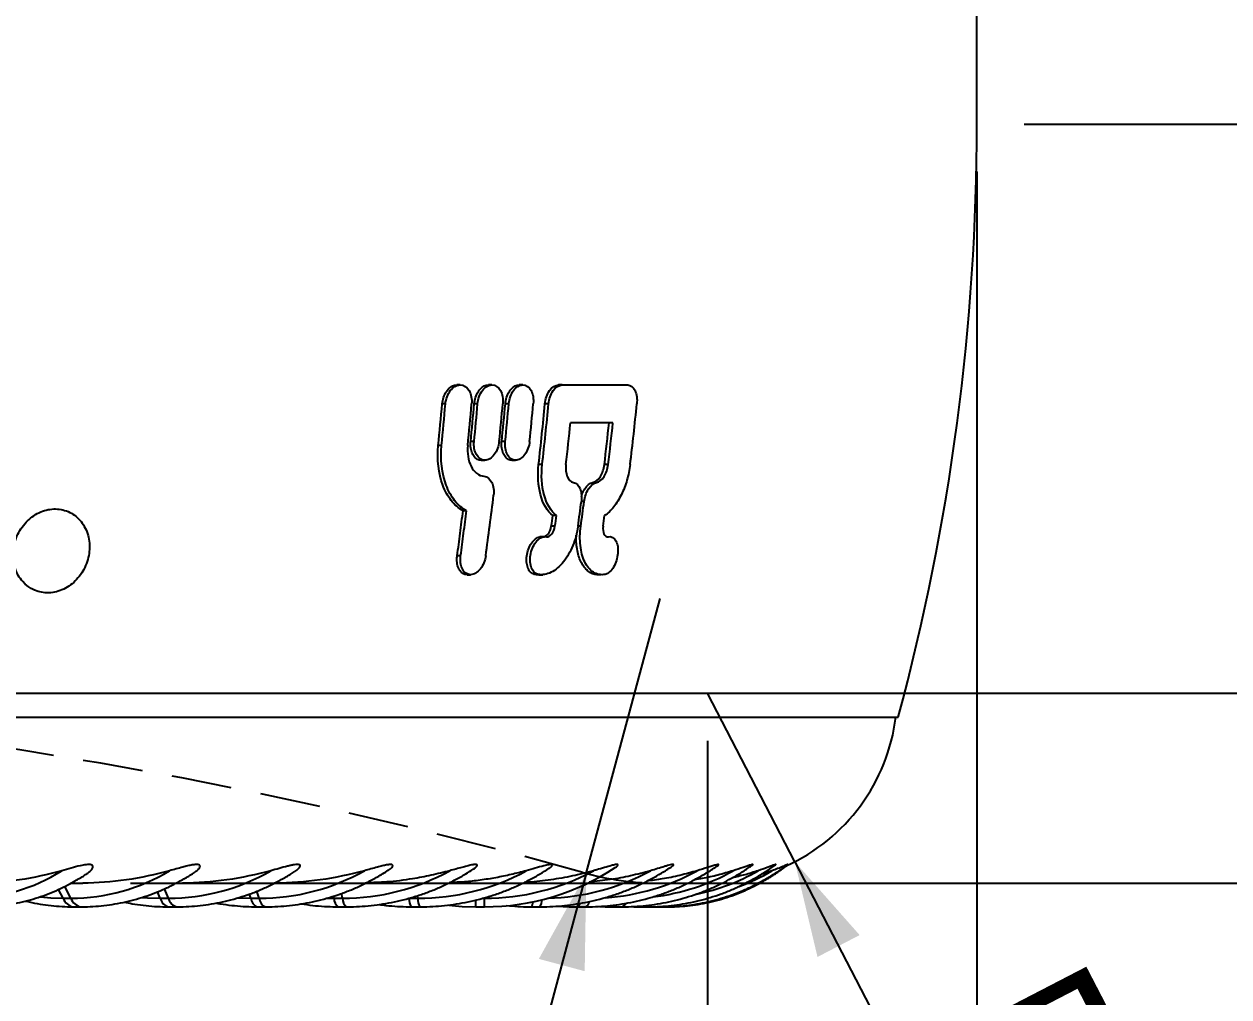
# Model space of a CAD drawing. Header units: millimetres. Extents: x 10 to 412, y 8 to 584.
# Drawn here: x 343.28 to 368.66, y 322.41 to 342.91 of the extents above; entities that cross this region are included whole.
import ezdxf

# ---------------------------------------------------------------- set-up
doc = ezdxf.new("R2010")
doc.units = ezdxf.units.MM
doc.linetypes.add('HIDDEN', pattern=[1.905, 1.27, -0.635])
for name, color, linetype in [('DETAIL', 3, 'Continuous'), ('DIMENSIONS', 2, 'Continuous'), ('HIDDEN', 3, 'HIDDEN')]:
    doc.layers.add(name, color=color, linetype=linetype)
doc.layers.add('OUTLINE', color=7, linetype='Continuous', lineweight=25)
doc.styles.add('SLDTEXTSTYLE0', font='TXT', dxfattribs={"width": 0.75})
doc.dimstyles.new('SLDDIMSTYLE0', dxfattribs={"dimtxt": 3.5, "dimasz": 2, "dimexe": 0, "dimexo": 0.0625, "dimgap": 0.875, "dimtad": 1, "dimrnd": 1e-09, "dimzin": 12, "dimdsep": 46, "dimtxsty": 'SLDTEXTSTYLE0', "dimsah": 1, "dimcen": 0.09, "dimadec": 0, "dimazin": 3, "dimtfac": 1, "dimtmove": 0, "dimatfit": 0, "dimfxl": 0, "dimfrac": 2, "dimtolj": 1, "dimtzin": 12, "dimarcsym": 0})
doc.dimstyles.new('SLDDIMSTYLE10', dxfattribs={"dimtxt": 3.5, "dimasz": 2, "dimexe": 0, "dimexo": 0.0625, "dimgap": 0.875, "dimtad": 1, "dimrnd": 1e-09, "dimzin": 12, "dimdsep": 46, "dimtxsty": 'SLDTEXTSTYLE0', "dimsah": 1, "dimcen": 0.09, "dimadec": 0, "dimazin": 3, "dimtol": 1, "dimtp": 1.4, "dimtm": 1.4, "dimtfac": 1, "dimtofl": 0, "dimtmove": 0, "dimatfit": 3, "dimfxl": 0, "dimfrac": 2, "dimtolj": 1, "dimarcsym": 0})
doc.dimstyles.new('SLDDIMSTYLE2', dxfattribs={"dimtxt": 3.5, "dimasz": 2, "dimexe": 0, "dimexo": 0.0625, "dimgap": 0.875, "dimtad": 1, "dimrnd": 1e-09, "dimzin": 12, "dimdsep": 46, "dimtxsty": 'SLDTEXTSTYLE0', "dimsah": 1, "dimcen": 0, "dimadec": 0, "dimazin": 3, "dimtfac": 1, "dimtofl": 0, "dimtmove": 0, "dimatfit": 3, "dimfxl": 0, "dimfrac": 2, "dimtolj": 1, "dimtzin": 12, "dimarcsym": 0})
doc.dimstyles.new('SLDDIMSTYLE5', dxfattribs={"dimtxt": 3.5, "dimasz": 0.333333, "dimexe": 0, "dimexo": 0.0625, "dimgap": 0.875, "dimtad": 0, "dimtih": 1, "dimtoh": 1, "dimdec": 0, "dimrnd": 1e-09, "dimdsep": 46, "dimtxsty": 'SLDTEXTSTYLE0', "dimblk1": 'ORIGIN', "dimblk2": 'ORIGIN', "dimsah": 1, "dimcen": 0.09, "dimadec": 0, "dimazin": 2, "dimtfac": 1, "dimtdec": 0, "dimtofl": 0, "dimtmove": 0, "dimatfit": 3, "dimldrblk": 'ORIGIN', "dimfxl": 0, "dimfrac": 2, "dimtolj": 1, "dimtzin": 12, "dimarcsym": 0})
doc.dimstyles.new('SLDDIMSTYLE6', dxfattribs={"dimtxt": 3.5, "dimasz": 2, "dimexe": 0, "dimexo": 0.0625, "dimgap": 0.875, "dimtad": 0, "dimtih": 1, "dimtoh": 1, "dimrnd": 1e-09, "dimzin": 12, "dimdsep": 46, "dimtxsty": 'SLDTEXTSTYLE0', "dimsah": 1, "dimcen": 0.09, "dimadec": 0, "dimazin": 3, "dimtfac": 1, "dimtofl": 0, "dimtmove": 0, "dimatfit": 3, "dimfxl": 0, "dimfrac": 2, "dimtolj": 1, "dimtzin": 12, "dimarcsym": 0})
doc.dimstyles.new('SLDDIMSTYLE7', dxfattribs={"dimtxt": 3.5, "dimasz": 2, "dimexe": 0, "dimexo": 0.0625, "dimgap": 0.875, "dimtad": 1, "dimdec": 4, "dimzin": 12, "dimdsep": 46, "dimtxsty": 'SLDTEXTSTYLE0', "dimsah": 1, "dimcen": 0.09, "dimazin": 3, "dimtfac": 1, "dimtofl": 0, "dimtmove": 0, "dimatfit": 3, "dimfxl": 0, "dimfrac": 2, "dimtolj": 1, "dimtzin": 12, "dimarcsym": 0})
doc.dimstyles.new('SLDDIMSTYLE8', dxfattribs={"dimtxt": 3.5, "dimasz": 2, "dimexe": 0, "dimexo": 0.0625, "dimgap": 0.875, "dimtad": 1, "dimrnd": 1e-09, "dimzin": 12, "dimdsep": 46, "dimtxsty": 'SLDTEXTSTYLE0', "dimsah": 1, "dimcen": 0.09, "dimadec": 0, "dimazin": 3, "dimtfac": 1, "dimtofl": 0, "dimtmove": 0, "dimatfit": 3, "dimfxl": 0, "dimfrac": 2, "dimtolj": 1, "dimtzin": 12, "dimarcsym": 0})
doc.dimstyles.new('SLDDIMSTYLE9', dxfattribs={"dimtxt": 3.5, "dimasz": 2, "dimexe": 0, "dimexo": 0.0625, "dimgap": 0.875, "dimtad": 1, "dimrnd": 1e-09, "dimzin": 12, "dimdsep": 46, "dimtxsty": 'SLDTEXTSTYLE0', "dimsah": 1, "dimcen": 0, "dimadec": 0, "dimazin": 3, "dimtfac": 1, "dimtofl": 0, "dimtmove": 0, "dimatfit": 3, "dimfxl": 0, "dimfrac": 2, "dimtolj": 1, "dimtzin": 12, "dimarcsym": 0})

# ---------------------------------------------------------------- blocks, each defined once
blk = doc.blocks.new('_D')
at = {"layer": 'DIMENSIONS'}
for p, q in [((377.386, 328.805), (377.386, 332.805)), ((328.7, 328.805), (379.386, 328.805)), ((377.386, 324.805), (377.386, 328.805)), ((357.675, 324.805), (379.386, 324.805)), ((377.386, 324.805), (377.386, 304.777))]:
    blk.add_line(p, q, dxfattribs=at)
for points in [[(377.386, 328.805), (377.886, 330.805), (376.886, 330.805)], [(377.386, 324.805), (376.886, 322.805), (377.886, 322.805)]]:
    blk.add_solid(points, dxfattribs=at)
at = {"layer": 'DIMENSIONS', "char_height": 3.5, "attachment_point": 1, "rotation": 90, "style": 'SLDTEXTSTYLE0'}
for s, insert in [('Push', (372.874, 310.262)), ('4', (372.874, 306.364))]:
    blk.add_mtext(s, dxfattribs=dict(at, insert=insert))
blk = doc.blocks.new('_D_2')
at = {"layer": 'DIMENSIONS'}
for q in [(356.675, 330.805), (351.497, 311.479)]:
    blk.add_line((355.122, 325.01), q, dxfattribs=at)
blk.add_solid([(355.122, 325.01), (354.122, 323.207), (355.088, 322.948)], dxfattribs=at)
at = {"layer": 'DIMENSIONS', "char_height": 3.5, "attachment_point": 1, "rotation": 75, "style": 'SLDTEXTSTYLE0'}
for s, insert in [('6', (348.323, 316.906)), ('R', (347.59, 314.169))]:
    blk.add_mtext(s, dxfattribs=dict(at, insert=insert))
blk = doc.blocks.new('_Origin')
at = {"color": 0, "linetype": 'ByBlock', "lineweight": -2}
blk.add_line((0, 0), (-1, 0), dxfattribs=at)
blk.add_circle((0, 0), 0.5, dxfattribs=at)
blk = doc.blocks.new('_D_5')
at = {"layer": 'DIMENSIONS'}
blk.add_line((345.517, 324.805), (386.345, 324.805), dxfattribs=at)
blk.add_blockref('_Origin', (385.345, 324.805), dxfattribs=at)
at = {"layer": 'DIMENSIONS', "insert": (386.345, 326.539), "char_height": 3.5, "attachment_point": 1, "style": 'SLDTEXTSTYLE0'}
blk.add_mtext('0', dxfattribs=at)
blk = doc.blocks.new('_D_6')
at = {"layer": 'DIMENSIONS'}
for p, q in [((364.35, 340.805), (386.345, 340.805)), ((385.345, 324.805), (385.345, 340.805))]:
    blk.add_line(p, q, dxfattribs=at)
blk.add_solid([(385.345, 340.805), (384.845, 338.805), (385.845, 338.805)], dxfattribs=at)
at = {"layer": 'DIMENSIONS', "insert": (386.345, 342.539), "char_height": 3.5, "attachment_point": 1, "style": 'SLDTEXTSTYLE0'}
blk.add_mtext('16', dxfattribs=at)
blk = doc.blocks.new('_D_7')
at = {"layer": 'DIMENSIONS'}
for p, q in [((376.345, 346.305), (364.35, 346.305)), ((381.345, 346.417), (376.345, 346.305)), ((381.345, 346.417), (386.345, 346.417)), ((385.345, 340.805), (385.345, 346.417))]:
    blk.add_line(p, q, dxfattribs=at)
blk.add_solid([(385.345, 346.417), (384.845, 344.417), (385.845, 344.417)], dxfattribs=at)
at = {"layer": 'DIMENSIONS', "insert": (386.345, 348.151), "char_height": 3.5, "attachment_point": 1, "style": 'SLDTEXTSTYLE0'}
blk.add_mtext('21,5', dxfattribs=at)
blk = doc.blocks.new('_D_8')
at = {"layer": 'DIMENSIONS'}
for p, q in [((381.345, 352.029), (376.345, 348.127)), ((381.345, 352.029), (386.345, 352.029)), ((385.345, 346.417), (385.345, 352.029)), ((376.345, 348.127), (363.95, 348.127))]:
    blk.add_line(p, q, dxfattribs=at)
blk.add_solid([(385.345, 352.029), (384.845, 350.029), (385.845, 350.029)], dxfattribs=at)
at = {"layer": 'DIMENSIONS', "insert": (386.345, 353.762), "char_height": 3.5, "attachment_point": 1, "style": 'SLDTEXTSTYLE0'}
blk.add_mtext('23,32', dxfattribs=at)
blk = doc.blocks.new('_D_9')
at = {"layer": 'DIMENSIONS'}
for p, q in [((363.95, 453.705), (386.345, 453.705)), ((385.345, 352.029), (385.345, 453.705))]:
    blk.add_line(p, q, dxfattribs=at)
blk.add_solid([(385.345, 453.705), (384.845, 451.705), (385.845, 451.705)], dxfattribs=at)
at = {"layer": 'DIMENSIONS', "insert": (386.345, 455.439), "char_height": 3.5, "attachment_point": 1, "style": 'SLDTEXTSTYLE0'}
blk.add_mtext('128,9', dxfattribs=at)
blk = doc.blocks.new('_D_10')
at = {"layer": 'DIMENSIONS'}
for p, q in [((381.345, 459.617), (376.345, 456.205)), ((381.345, 459.617), (386.345, 459.617)), ((385.345, 453.705), (385.345, 459.617)), ((376.345, 456.205), (364.35, 456.205))]:
    blk.add_line(p, q, dxfattribs=at)
blk.add_solid([(385.345, 459.617), (384.845, 457.617), (385.845, 457.617)], dxfattribs=at)
at = {"layer": 'DIMENSIONS', "insert": (386.345, 461.351), "char_height": 3.5, "attachment_point": 1, "style": 'SLDTEXTSTYLE0'}
blk.add_mtext('131,4', dxfattribs=at)
blk = doc.blocks.new('_D_11')
at = {"layer": 'DIMENSIONS'}
for p, q in [((381.345, 464.929), (376.345, 461.105)), ((381.345, 464.929), (386.345, 464.929)), ((385.345, 459.617), (385.345, 464.929)), ((376.345, 461.105), (364.35, 461.105))]:
    blk.add_line(p, q, dxfattribs=at)
blk.add_solid([(385.345, 464.929), (384.845, 462.929), (385.845, 462.929)], dxfattribs=at)
at = {"layer": 'DIMENSIONS', "insert": (386.345, 466.662), "char_height": 3.5, "attachment_point": 1, "style": 'SLDTEXTSTYLE0'}
blk.add_mtext('136,3', dxfattribs=at)
blk = doc.blocks.new('_D_12')
at = {"layer": 'DIMENSIONS'}
for p, q in [((381.345, 470.541), (376.345, 465.805)), ((381.345, 470.541), (386.345, 470.541)), ((385.345, 464.929), (385.345, 470.541)), ((376.345, 465.805), (328.7, 465.805))]:
    blk.add_line(p, q, dxfattribs=at)
blk.add_solid([(385.345, 470.541), (384.845, 468.541), (385.845, 468.541)], dxfattribs=at)
at = {"layer": 'DIMENSIONS', "insert": (386.345, 472.274), "char_height": 3.5, "attachment_point": 1, "style": 'SLDTEXTSTYLE0'}
blk.add_mtext('141', dxfattribs=at)
blk = doc.blocks.new('_D_18')
at = {"layer": 'DIMENSIONS'}
for start, end in [(303.3621, 321.6576), (270, 303.3621)]:
    blk.add_arc((327.7, 518.246), 50.949, start, end, dxfattribs=at)
for points in [[(355.718, 475.693), (353.76, 475.049), (354.293, 474.203)], [(327.7, 467.297), (329.71, 466.836), (329.69, 467.836)]]:
    blk.add_solid(points, dxfattribs=at)
at = {"layer": 'DIMENSIONS', "insert": (355.173, 480.203), "char_height": 3.5, "attachment_point": 1, "rotation": 44.1083, "style": 'SLDTEXTSTYLE0'}
blk.add_mtext('33,36°', dxfattribs=at)
blk = doc.blocks.new('_D_33')
at = {"layer": 'DIMENSIONS'}
for q in [(357.675, 328.805), (364.082, 316.446)]:
    blk.add_line((359.516, 325.254), q, dxfattribs=at)
blk.add_solid([(359.516, 325.254), (359.993, 323.248), (360.881, 323.709)], dxfattribs=at)
at = {"layer": 'DIMENSIONS', "insert": (365.525, 323.299), "char_height": 3.5, "attachment_point": 1, "rotation": 297.4026, "style": 'SLDTEXTSTYLE0'}
blk.add_mtext('R4', dxfattribs=at)
blk = doc.blocks.new('_D_34')
at = {"layer": 'DIMENSIONS'}
for p, q in [((297.725, 327.805), (297.725, 305.606)), ((357.675, 327.805), (357.675, 305.606)), ((357.675, 307.606), (297.725, 307.606))]:
    blk.add_line(p, q, dxfattribs=at)
for points in [[(297.725, 307.606), (299.725, 307.106), (299.725, 308.106)], [(357.675, 307.606), (355.675, 308.106), (355.675, 307.106)]]:
    blk.add_solid(points, dxfattribs=at)
at = {"layer": 'DIMENSIONS', "char_height": 3.5, "attachment_point": 1, "style": 'SLDTEXTSTYLE0'}
for s, insert in [('%%c', (319.242, 312.118)), ('59,95', (324.521, 312.171))]:
    blk.add_mtext(s, dxfattribs=dict(at, insert=insert))
blk = doc.blocks.new('_D_40')
at = {"layer": 'DIMENSIONS'}
for p, q in [((292.05, 339.805), (292.05, 299.372)), ((363.35, 339.805), (363.35, 299.372)), ((363.35, 301.372), (292.05, 301.372))]:
    blk.add_line(p, q, dxfattribs=at)
for points in [[(292.05, 301.372), (294.05, 300.872), (294.05, 301.872)], [(363.35, 301.372), (361.35, 301.872), (361.35, 300.872)]]:
    blk.add_solid(points, dxfattribs=at)
at = {"layer": 'DIMENSIONS', "attachment_point": 1, "style": 'SLDTEXTSTYLE0'}
for s, insert, char_height in [('%%c', (315.741, 305.884), 3.5), ('71,3', (321.02, 305.937), 3.5), ('±1,40', (331.364, 304.926), 2.5)]:
    blk.add_mtext(s, dxfattribs=dict(at, insert=insert, char_height=char_height))

msp = doc.modelspace()

# ---------------------------------------------------------------- linework, layer by layer
at = {"layer": 'DETAIL'}
for p, q in [((352.15395, 334.90515), (352.08432, 334.90515)), ((352.83242, 334.90976), (352.76085, 334.90976)), ((353.48969, 334.90976), (353.41626, 334.90976)), ((354.32536, 334.90515), (354.24955, 334.90515)), ((352.75768, 334.11248), (352.68596, 334.11248)), ((353.413, 334.11248), (353.33941, 334.11248)), ((352.07363, 334.03068), (352.00383, 334.03068)), ((354.19313, 333.62477), (354.11704, 333.62477)), ((355.58363, 333.62478), (355.50354, 333.62478)), ((355.3386, 333.24714), (355.25898, 333.24714)), ((355.07627, 332.84963), (355.01841, 332.84963)), ((354.46235, 332.32479), (354.38466, 332.32479)), ((355.00526, 332.32479), (354.94758, 332.32479)), ((354.26003, 332.1067), (354.20339, 332.1067)), ((352.47397, 331.70516), (352.40164, 331.70516)), ((354.10589, 331.31235), (354.02849, 331.31235)), ((344.09855, 324.48392), (344.00145, 324.67032)), ((344.26311, 324.48392), (344.13273, 324.73422)), ((346.31701, 324.48392), (346.23285, 324.68354)), ((344.09855, 324.48392), (344.26311, 324.48392)), ((346.14638, 324.48392), (346.08794, 324.62255)), ((346.14638, 324.48392), (346.31701, 324.48392)), ((347.78238, 324.49212), (348.05382, 324.48392)), ((348.05382, 324.48392), (348.02501, 324.57425)), ((348.05382, 324.48392), (348.22921, 324.48392)), ((348.22921, 324.48392), (348.18105, 324.63488)), ((349.65523, 324.48635), (349.80636, 324.48392)), ((349.80636, 324.48392), (349.7964, 324.53047)), ((349.80636, 324.48392), (349.98518, 324.48392)), ((349.98518, 324.48392), (349.96331, 324.5861)), ((351.39066, 324.48392), (351.57155, 324.48392)), ((351.57155, 324.48392), (351.56543, 324.54093)), ((352.79466, 324.30517), (352.79466, 324.4444)), ((352.93138, 324.48392), (352.97624, 324.48392)), ((352.97624, 324.48392), (352.97624, 324.49569)), ((352.97624, 324.30517), (352.97624, 324.48392)), ((356.57546, 324.30517), (356.61149, 324.30973))]:
    msp.add_line(p, q, dxfattribs=at)
at = {"layer": 'DETAIL', "flags": 128}
for points in [[(343.61911, 324.51302), (343.83697, 324.49256), (344.09855, 324.48392)], [(345.77033, 324.50055), (345.87517, 324.49256), (346.14638, 324.48392)], [(354.93296, 324.30517), (354.95183, 324.31259), (354.97036, 324.33472), (354.98819, 324.37113), (354.98985, 324.37535)], [(356.2438, 324.30517), (356.28097, 324.31259), (356.29559, 324.31964)], [(356.74001, 324.30517), (356.78595, 324.31259), (356.79794, 324.317)]]:
    msp.add_lwpolyline(points, dxfattribs=at)
at = {"layer": 'DETAIL'}
for centre, radius, start, end in [((342.0661, 328.23088), 3.747, 270.260967, 302.34161), ((344.25147, 328.53765), 4.05375, 270.164584, 301.06111), ((346.30966, 328.80246), 4.31854, 270.097484, 300.070267), ((348.22513, 329.01727), 4.53335, 270.051639, 299.332685), ((349.98339, 329.17555), 4.69163, 270.021903, 298.822739), ((351.57112, 329.27247), 4.78855, 270.00517, 298.523305), ((352.97624, 329.30517), 4.82125, 270, 298.424379), ((354.18801, 329.27279), 4.78889, 271.41744, 298.522776), ((355.19652, 329.17804), 4.69429, 274.071159, 298.818511), ((355.99185, 329.03001), 4.54682, 276.760362, 299.306834), ((356.56551, 328.8361), 4.35465, 281.747001, 300.007221), ((356.89793, 328.63326), 4.15808, 290.036073, 300.894162), ((344.36135, 324.58079), 0.28008, 200.233976, 259.760988), ((344.52592, 324.58079), 0.28009, 200.234548, 259.756468), ((346.3849, 324.54145), 0.24536, 193.559238, 254.362723), ((346.55554, 324.54145), 0.24537, 193.560051, 254.358199), ((348.27662, 324.50954), 0.22427, 186.558975, 245.683834), ((348.45203, 324.50954), 0.22428, 186.560313, 245.678601), ((350.03697, 324.48603), 0.23061, 180.523074, 231.65262), ((350.21582, 324.48603), 0.23064, 180.525209, 231.646633), ((351.72629, 324.47163), 0.33585, 177.902132, 209.711379), ((351.90724, 324.47163), 0.33592, 177.904058, 209.707201), ((353.83478, 324.40592), 0.16366, 322.002719, 1.694114), ((353.89224, 324.45366), 0.29284, 329.529453, 359.966764), ((355.04907, 324.42115), 0.13185, 298.39762, 355.003008), ((355.68296, 324.39623), 0.09184, 277.477559, 324.420935), ((355.84046, 324.42771), 0.12612, 283.679625, 335.901731), ((356.40616, 324.43324), 0.12834, 273.687266, 314.082179)]:
    msp.add_arc(centre, radius, start, end, dxfattribs=at)
at = {"layer": 'HIDDEN'}
for centre, radius, start, end in [((327.70013, 227.85991), 100.94525, 74.2800963, 105.7199037), ((356.67533, 330.80517), 6, 254.280096, 270)]:
    msp.add_arc(centre, radius, start, end, dxfattribs=at)
at = {"layer": 'OUTLINE'}
for p, q in [((363.35013, 340.80516), (363.35013, 346.30517)), ((352.46545, 335.30516), (352.39385, 335.30516)), ((353.13403, 335.30514), (353.0605, 335.30514)), ((353.78482, 335.30514), (353.70941, 335.30514)), ((354.61408, 335.30514), (354.53762, 335.30514)), ((354.61408, 335.30514), (355.99476, 335.30514)), ((352.90926, 333.7171), (352.98323, 333.7171)), ((353.5543, 333.7171), (353.63016, 333.7171)), ((352.59687, 332.65454), (352.52481, 332.65454)), ((354.49276, 332.54992), (354.41514, 332.54992)), ((354.22164, 332.10609), (354.14177, 332.10609)), ((352.60922, 331.30517), (352.68422, 331.30517)), ((354.12461, 331.30579), (354.19, 331.30579)), ((354.19704, 331.30579), (354.20454, 331.30579)), ((355.34115, 331.30625), (355.42548, 331.30625)), ((293.70631, 328.30517), (361.69396, 328.30517)), ((359.03291, 325.06514), (358.82465, 324.99761)), ((344.2703, 324.80517), (344.51694, 324.80517)), ((346.48332, 324.80517), (346.61558, 324.80517)), ((348.55593, 324.80517), (348.57026, 324.80517)), ((344.31156, 324.30517), (344.47612, 324.30517)), ((346.31877, 324.30517), (346.48939, 324.30517)), ((348.18428, 324.30517), (348.35967, 324.30517)), ((349.89389, 324.30517), (350.07271, 324.30517)), ((351.43459, 324.30517), (351.61548, 324.30517)), ((352.79466, 324.30517), (352.97624, 324.30517)), ((353.96375, 324.30517), (354.14464, 324.30517)), ((354.93295, 324.30517), (355.11177, 324.30517)), ((355.6949, 324.30517), (355.87029, 324.30517)), ((356.24379, 324.30517), (356.41442, 324.30517)), ((356.57544, 324.30517), (356.74001, 324.30517)), ((356.74001, 324.30517), (356.84459, 324.30517))]:
    msp.add_line(p, q, dxfattribs=at)
at = {"layer": 'OUTLINE', "flags": 128}
msp.add_lwpolyline([(352.22392, 324.33784), (352.50762, 324.31342), (352.79466, 324.30517)], dxfattribs=at)
at = {"layer": 'OUTLINE'}
for centre, radius, start, end in [((315.35013, 340.80517), 48, 344.905213, 0), ((283.81242, 340.7484), 68.5215, 354.3737883, 355.1080958), ((283.74619, 340.74766), 68.6568, 354.3855309, 355.1183784), ((285.77968, 340.74995), 67.18071, 354.2597993, 355.008892), ((286.30473, 340.75044), 66.71229, 354.2895497, 354.9773044), ((286.20521, 340.75345), 66.88299, 354.3015796, 354.9875665), ((288.04141, 340.7602), 65.58338, 354.1823479, 354.8820586), ((288.59009, 340.75646), 65.08929, 354.1413381, 354.8464055), ((288.48459, 340.76052), 65.26787, 354.1538482, 354.8569728), ((290.26819, 340.76114), 64.00561, 354.0375803, 354.7547045), ((291.50573, 340.75164), 63.01562, 353.5061298, 354.6765318), ((291.43643, 340.75297), 63.16023, 353.5198532, 354.6875494), ((297.30529, 340.76336), 59.17256, 353.0709656, 354.3182935), ((293.13339, 340.74912), 61.96987, 353.3984097, 354.2171666), ((296.01343, 340.75223), 59.91556, 353.1680247, 354.0152074), ((295.95906, 340.75317), 60.04917, 353.1823866, 354.027662), ((288.7664, 340.68228), 64.86114, 352.0444248, 353.1799332), ((294.66486, 340.73086), 60.86592, 352.0616226, 352.5601559), ((295.0476, 340.70403), 60.54033, 352.0442969, 352.5455302), ((292.873, 340.76709), 62.0883, 352.1851472, 352.3947921), ((293.13117, 340.72488), 61.90376, 352.2011326, 352.4113943), ((296.22678, 340.74672), 59.84469, 351.9099246, 352.1275711), ((357.67533, 328.80517), 4, 294.528994, 352.819244), ((352.97624, 329.30517), 5, 270, 303.454942)]:
    msp.add_arc(centre, radius, start, end, dxfattribs=at)
for points, knots in [([(352.08432, 334.90515), (352.09148, 334.95095), (352.10615, 335.04481), (352.16802, 335.16958), (352.25126, 335.25835), (352.33119, 335.30341), (352.37808, 335.3007), (352.39388, 335.29979)], [0, 0, 0, 0, 0.22408826, 0.45930738, 0.68069258, 0.89241041, 1, 1, 1, 1]), ([(352.15395, 334.90515), (352.1633, 335.00848), (352.19972, 335.11004), (352.31371, 335.25968), (352.39073, 335.305), (352.53778, 335.30531), (352.60681, 335.26066), (352.69566, 335.10991), (352.71433, 335.00853), (352.70565, 334.90515)], [0, 0, 0, 0, 0.25, 0.25, 0.5, 0.5, 0.75, 0.75, 1, 1, 1, 1]), ([(352.76085, 334.90976), (352.76795, 334.95502), (352.7825, 335.04781), (352.84262, 335.17115), (352.92313, 335.25889), (353.00024, 335.30343), (353.04535, 335.30076), (353.06054, 335.29985)], [0, 0, 0, 0, 0.22407652, 0.4593655, 0.68074164, 0.89246666, 1, 1, 1, 1]), ([(352.83242, 334.90976), (352.84188, 335.0119), (352.87739, 335.11229), (352.98777, 335.26021), (353.0621, 335.305), (353.2036, 335.3053), (353.26983, 335.26116), (353.35463, 335.11212), (353.37236, 335.01196), (353.36332, 334.90976)], [0, 0, 0, 0, 0.25, 0.25, 0.5, 0.5, 0.75, 0.75, 1, 1, 1, 1]), ([(353.41626, 334.90976), (353.42337, 334.95502), (353.43796, 335.04781), (353.49699, 335.17115), (353.57568, 335.25889), (353.65085, 335.30343), (353.69468, 335.30076), (353.70944, 335.29985)], [0, 0, 0, 0, 0.22407641, 0.459367168, 0.680742011, 0.892465654, 1, 1, 1, 1]), ([(353.48969, 334.90976), (353.49938, 335.0119), (353.53437, 335.11229), (353.64238, 335.26021), (353.71485, 335.305), (353.8524, 335.3053), (353.91657, 335.26116), (353.99829, 335.11212), (354.01504, 335.01196), (354.00577, 334.90976)], [0, 0, 0, 0, 0.25, 0.25, 0.5, 0.5, 0.75, 0.75, 1, 1, 1, 1]), ([(354.24955, 334.90515), (354.25968, 335.00832), (354.29407, 335.10962), (354.39989, 335.25957), (354.46982, 335.30449), (354.53762, 335.30514)], [0, 0, 0, 0, 0.5, 0.5, 1, 1, 1, 1]), ([(354.32536, 334.90515), (354.33549, 335.00847), (354.37005, 335.10989), (354.47614, 335.25971), (354.54619, 335.30449), (354.61408, 335.30514)], [0, 0, 0, 0, 0.5, 0.5, 1, 1, 1, 1]), ([(355.99476, 335.30514), (356.05741, 335.30437), (356.11369, 335.25978), (356.1837, 335.11064), (356.19702, 335.00848), (356.18715, 334.90516)], [0, 0, 0, 0, 0.5, 0.5, 1, 1, 1, 1]), ([(355.6823, 334.50516), (355.60683, 334.50516), (355.53084, 334.50516), (355.45434, 334.50516), (355.37785, 334.50515), (355.30084, 334.50515), (355.22333, 334.50515), (355.0799, 334.50515), (354.93474, 334.50515), (354.78789, 334.50514)], [0, 0, 0, 0, 0.00037078388, 0.00037078388, 0.00037078388, 0.00074156776, 0.00074156776, 0.00074156776, 0.00142767658, 0.00142767658, 0.00142767658, 0.00142767658]), ([(352.91065, 333.72239), (352.89633, 333.72135), (352.8537, 333.71827), (352.78986, 333.75765), (352.72849, 333.83303), (352.68968, 333.94147), (352.68039, 334.04031), (352.68488, 334.09855), (352.68596, 334.11248)], [0, 0, 0, 0, 0.10020116, 0.29813579, 0.49973686, 0.70999556, 0.93061017, 1, 1, 1, 1]), ([(353.287, 334.11249), (353.27614, 334.01069), (353.23973, 333.9107), (353.12834, 333.76253), (353.05379, 333.71727), (352.91243, 333.71694), (352.84684, 333.76159), (352.76414, 333.91084), (352.74763, 334.01062), (352.75768, 334.11249)], [0, 0, 0, 0, 0.25, 0.25, 0.5, 0.5, 0.75, 0.75, 1, 1, 1, 1]), ([(353.55573, 333.72239), (353.5418, 333.72135), (353.50034, 333.71827), (353.4385, 333.75765), (353.37924, 333.83303), (353.3421, 333.94147), (353.3336, 334.04031), (353.33829, 334.09855), (353.33941, 334.11248)], [0, 0, 0, 0, 0.10020126, 0.29813461, 0.49973736, 0.70999558, 0.93061051, 1, 1, 1, 1]), ([(353.92754, 334.11249), (353.91643, 334.01069), (353.8805, 333.9107), (353.77143, 333.76253), (353.69873, 333.71727), (353.56131, 333.71694), (353.49779, 333.76159), (353.4182, 333.91084), (353.40268, 334.01062), (353.413, 334.11249)], [0, 0, 0, 0, 0.25, 0.25, 0.5, 0.5, 0.75, 0.75, 1, 1, 1, 1]), ([(352.52481, 332.65454), (352.4313, 332.7052), (352.34889, 332.77706), (352.2047, 332.96002), (352.14442, 333.07055), (352.00774, 333.43821), (351.97481, 333.73278), (352.00383, 334.03067)], [0, 0, 0, 0, 0.25, 0.25, 0.5, 0.5, 1, 1, 1, 1]), ([(352.59687, 332.65454), (352.50322, 332.70512), (352.42059, 332.77685), (352.27592, 332.95962), (352.21538, 333.07005), (352.07796, 333.43763), (352.04464, 333.73246), (352.07363, 334.03067)], [0, 0, 0, 0, 0.25, 0.25, 0.5, 0.5, 1, 1, 1, 1]), ([(352.62352, 334.03067), (352.60787, 333.8691), (352.63172, 333.71126), (352.75583, 333.46831), (352.85412, 333.39015), (352.96637, 333.37913)], [0, 0, 0, 0, 0.5, 0.5, 1, 1, 1, 1]), ([(354.41514, 332.54992), (354.29734, 332.64713), (354.20839, 332.80322), (354.10553, 333.18137), (354.09173, 333.40188), (354.11704, 333.62477)], [0, 0, 0, 0, 0.5, 0.5, 1, 1, 1, 1]), ([(354.49276, 332.54992), (354.37473, 332.64698), (354.2854, 332.80287), (354.1819, 333.18097), (354.16785, 333.40167), (354.19313, 333.62477)], [0, 0, 0, 0, 0.5, 0.5, 1, 1, 1, 1]), ([(354.69237, 333.62477), (354.68229, 333.53371), (354.69142, 333.44493), (354.74965, 333.30478), (354.79721, 333.25821), (354.85402, 333.24714)], [0, 0, 0, 0, 0.5, 0.5, 1, 1, 1, 1]), ([(355.25898, 333.24714), (355.3168, 333.25859), (355.37399, 333.30512), (355.46258, 333.44464), (355.49241, 333.53394), (355.50354, 333.62478)], [0, 0, 0, 0, 0.5, 0.5, 1, 1, 1, 1]), ([(355.3386, 333.24714), (355.39648, 333.25857), (355.45375, 333.30496), (355.54257, 333.44443), (355.5725, 333.53382), (355.58363, 333.62478)], [0, 0, 0, 0, 0.5, 0.5, 1, 1, 1, 1]), ([(356.04567, 333.62478), (356.03191, 333.51287), (356.00949, 333.40387), (355.94771, 333.19155), (355.90763, 333.08735), (355.81428, 332.89848), (355.75963, 332.81081), (355.64033, 332.66079), (355.57631, 332.59844), (355.50747, 332.54992)], [0, 0, 0, 0, 0.25, 0.25, 0.5, 0.5, 0.75, 0.75, 1, 1, 1, 1]), ([(352.96637, 333.37913), (353.03502, 333.37185), (353.09454, 333.32427), (353.1673, 333.17612), (353.18011, 333.0786), (353.16858, 332.97991)], [0, 0, 0, 0, 0.5, 0.5, 1, 1, 1, 1]), ([(354.85402, 333.24714), (354.91365, 333.23514), (354.96334, 333.18616), (355.02216, 333.03928), (355.0306, 332.94517), (355.01837, 332.84963)], [0, 0, 0, 0, 0.5, 0.5, 1, 1, 1, 1]), ([(355.0202, 332.94627), (355.02327, 332.96088), (355.03145, 332.99983), (355.05773, 333.05718), (355.10075, 333.13518), (355.15509, 333.19602), (355.21334, 333.23433), (355.24377, 333.24287), (355.25898, 333.24714)], [0, 0, 0, 0, 0.09384401, 0.25038853, 0.4069142, 0.69591812, 0.84796519, 1, 1, 1, 1]), ([(355.07627, 332.84963), (355.08922, 332.9452), (355.12115, 333.03853), (355.21656, 333.18615), (355.27758, 333.23557), (355.3386, 333.24714)], [0, 0, 0, 0, 0.5, 0.5, 1, 1, 1, 1]), ([(343.80159, 330.92328), (343.90748, 330.92745), (344.01258, 330.95439), (344.21171, 331.0505), (344.30431, 331.11947), (344.46163, 331.28834), (344.52706, 331.38935), (344.61927, 331.60558), (344.64698, 331.72303), (344.66008, 331.95406), (344.64575, 332.06935), (344.57728, 332.28024), (344.52379, 332.37525), (344.38326, 332.53396), (344.29861, 332.59505), (344.10937, 332.67566), (344.00581, 332.6943), (343.79655, 332.68617), (343.68971, 332.65909), (343.4913, 332.56403), (343.39766, 332.49499), (343.23964, 332.32679), (343.17384, 332.22631), (343.08053, 332.00939), (343.0528, 331.89334), (343.03949, 331.65984), (343.054, 331.54553), (343.12319, 331.33387), (343.17763, 331.23827), (343.38717, 331.00227), (343.58981, 330.91494), (343.80159, 330.92328)], [0, 0, 0, 0, 0.0625, 0.0625, 0.125, 0.125, 0.1875, 0.1875, 0.25, 0.25, 0.3125, 0.3125, 0.375, 0.375, 0.4375, 0.4375, 0.5, 0.5, 0.5625, 0.5625, 0.625, 0.625, 0.6875, 0.6875, 0.75, 0.75, 0.8125, 0.8125, 0.875, 0.875, 1, 1, 1, 1]), ([(352.40164, 331.70516), (352.4233, 331.86309), (352.44439, 332.02117), (352.46492, 332.17939), (352.47518, 332.25851), (352.4853, 332.33766), (352.49529, 332.41686), (352.50527, 332.49605), (352.51511, 332.57528), (352.52481, 332.65454)], [0, 0, 0, 0, 0.000482524918, 0.000482524918, 0.000482524918, 0.00072380719, 0.00072380719, 0.00072380719, 0.000965095559, 0.000965095559, 0.000965095559, 0.000965095559]), ([(352.47397, 331.70516), (352.49558, 331.86309), (352.51663, 332.02117), (352.53711, 332.17939), (352.54735, 332.25851), (352.55746, 332.33767), (352.56742, 332.41686), (352.57738, 332.49605), (352.5872, 332.57528), (352.59687, 332.65454)], [0, 0, 0, 0, 0.000482491555, 0.000482491555, 0.000482491555, 0.000723757059, 0.000723757059, 0.000723757059, 0.000965028633, 0.000965028633, 0.000965028633, 0.000965028633]), ([(354.94751, 332.32479), (354.92777, 332.18493), (354.89085, 332.04694), (354.78693, 331.79071), (354.7195, 331.67241), (354.56392, 331.47883), (354.47434, 331.40211), (354.29058, 331.31053), (354.19516, 331.2947), (354.10589, 331.31234)], [0, 0, 0, 0, 0.25, 0.25, 0.5, 0.5, 0.75, 0.75, 1, 1, 1, 1]), ([(354.20339, 332.1067), (354.24195, 332.09991), (354.28521, 332.12149), (354.35251, 332.20501), (354.37622, 332.26458), (354.38466, 332.32479)], [0, 0, 0, 0, 0.5, 0.5, 1, 1, 1, 1]), ([(354.2807, 332.1067), (354.31932, 332.09992), (354.36264, 332.12141), (354.43011, 332.20485), (354.45392, 332.26448), (354.46235, 332.32479)], [0, 0, 0, 0, 0.5, 0.5, 1, 1, 1, 1]), ([(355.51831, 331.31234), (355.43062, 331.29499), (355.34719, 331.31037), (355.19935, 331.40218), (355.13639, 331.47866), (355.0426, 331.67267), (355.01136, 331.79088), (354.98293, 332.04819), (354.9858, 332.185), (355.00526, 332.32479)], [0, 0, 0, 0, 0.25, 0.25, 0.5, 0.5, 0.75, 0.75, 1, 1, 1, 1]), ([(355.4759, 332.32479), (355.46781, 332.26452), (355.47359, 332.20497), (355.51385, 332.1215), (355.54837, 332.09917), (355.58621, 332.1067)], [0, 0, 0, 0, 0.5, 0.5, 1, 1, 1, 1]), ([(354.02849, 331.31235), (354.00053, 331.32356), (353.94767, 331.34474), (353.89336, 331.42948), (353.863, 331.53788), (353.85957, 331.67036), (353.88686, 331.81272), (353.94439, 331.94634), (354.02325, 332.04498), (354.09402, 332.09857), (354.13246, 332.10013), (354.14201, 332.10051)], [0, 0, 0, 0, 0.12234041, 0.23123711, 0.34388949, 0.46468484, 0.59251162, 0.72130115, 0.8456891, 0.96169, 1, 1, 1, 1]), ([(354.10589, 331.31234), (354.04075, 331.32613), (353.98835, 331.38427), (353.93443, 331.54873), (353.93224, 331.65388), (353.9752, 331.8544), (354.02114, 331.95199), (354.14119, 332.08533), (354.21524, 332.11913), (354.2807, 332.1067)], [0, 0, 0, 0, 0.25, 0.25, 0.5, 0.5, 0.75, 0.75, 1, 1, 1, 1]), ([(355.34419, 331.30843), (355.33928, 331.30814), (355.29853, 331.30572), (355.23143, 331.3316), (355.14712, 331.38408), (355.07599, 331.45937), (355.01584, 331.55569), (354.9665, 331.67302), (354.93151, 331.80926), (354.90936, 331.96566), (354.90974, 332.07917), (354.90994, 332.13877)], [0, 0, 0, 0, 0.01799895, 0.14955924, 0.26351239, 0.3774885, 0.4945396, 0.61162663, 0.736653, 0.86173561, 1, 1, 1, 1]), ([(355.58621, 332.1067), (355.65037, 332.11887), (355.70885, 332.08557), (355.78136, 331.95226), (355.79555, 331.85462), (355.77729, 331.65352), (355.74513, 331.54911), (355.64764, 331.38407), (355.58258, 331.32589), (355.51831, 331.31234)], [0, 0, 0, 0, 0.25, 0.25, 0.5, 0.5, 0.75, 0.75, 1, 1, 1, 1]), ([(352.61102, 331.31034), (352.59583, 331.30946), (352.55288, 331.307), (352.49109, 331.34697), (352.43376, 331.42195), (352.39916, 331.53006), (352.39328, 331.63018), (352.39996, 331.69005), (352.40164, 331.70516)], [0, 0, 0, 0, 0.10499999, 0.29685494, 0.49376164, 0.70244936, 0.9249234, 1, 1, 1, 1]), ([(353.0033, 331.70516), (352.98857, 331.6032), (352.94904, 331.50296), (352.83225, 331.35227), (352.75546, 331.30539), (352.6126, 331.30495), (352.54839, 331.35136), (352.47228, 331.50282), (352.46035, 331.60313), (352.47397, 331.70516)], [0, 0, 0, 0, 0.25, 0.25, 0.5, 0.5, 0.75, 0.75, 1, 1, 1, 1]), ([(354.12678, 331.30697), (354.12326, 331.30641), (354.08965, 331.30103), (354.05738, 331.307), (354.02849, 331.31235)], [0, 0, 0, 0, 0.10468437, 1, 1, 1, 1]), ([(344.59932, 325.00658), (344.6117, 325.01385), (344.64519, 325.0335), (344.68602, 325.07188), (344.71897, 325.11302), (344.73095, 325.15002), (344.72228, 325.17641), (344.69159, 325.19248), (344.64514, 325.19823), (344.56646, 325.19256), (344.43569, 325.16629), (344.26479, 325.12027), (344.13648, 325.08331), (344.07152, 325.06539), (344.07062, 325.06514)], [0, 0, 0, 0, 0.06043009, 0.16339163, 0.2677485, 0.3389445, 0.41067699, 0.45789769, 0.50527916, 0.56406532, 0.66624621, 0.82997324, 0.99764383, 1, 1, 1, 1]), ([(346.86381, 325.02933), (346.88701, 325.04533), (346.92987, 325.07487), (346.97331, 325.12215), (346.98933, 325.15982), (346.97496, 325.1848), (346.94409, 325.19595), (346.89084, 325.19756), (346.81473, 325.18764), (346.71962, 325.16703), (346.60594, 325.13795), (346.47987, 325.10308), (346.38873, 325.07781), (346.34301, 325.06514)], [0, 0, 0, 0, 0.12445173, 0.229896, 0.3360593, 0.39069582, 0.44579481, 0.49456359, 0.56924808, 0.65876368, 0.75079553, 0.87500422, 1, 1, 1, 1]), ([(348.98453, 325.05221), (349.00872, 325.06868), (349.0463, 325.09427), (349.08131, 325.13122), (349.09712, 325.15809), (349.09586, 325.18062), (349.07411, 325.19442), (349.02877, 325.19814), (348.9677, 325.19133), (348.89716, 325.17748), (348.79216, 325.15263), (348.65007, 325.11376), (348.53266, 325.08143), (348.47352, 325.06514)], [0, 0, 0, 0, 0.1309369, 0.20348309, 0.27770335, 0.33784692, 0.39855159, 0.45229137, 0.52520935, 0.59278197, 0.66189564, 0.8296737, 1, 1, 1, 1]), ([(350.94762, 325.0746), (350.95034, 325.07617), (350.98385, 325.09543), (351.02205, 325.12836), (351.04875, 325.16526), (351.04595, 325.18597), (351.02406, 325.19601), (350.98117, 325.19755), (350.91189, 325.18763), (350.82114, 325.16707), (350.70991, 325.13797), (350.58435, 325.10312), (350.49216, 325.07783), (350.44593, 325.06514)], [0, 0, 0, 0, 0.01351397, 0.16634461, 0.2550978, 0.31935188, 0.3740431, 0.42866668, 0.5130665, 0.6141793, 0.71813916, 0.85862271, 1, 1, 1, 1]), ([(352.73726, 325.0963), (352.73795, 325.09671), (352.75794, 325.10856), (352.78711, 325.1314), (352.81881, 325.16284), (352.82492, 325.18577), (352.8048, 325.19632), (352.76504, 325.19731), (352.69696, 325.18648), (352.60476, 325.16438), (352.45295, 325.12323), (352.33127, 325.0892), (352.24523, 325.06514)], [0, 0, 0, 0, 0.003600788, 0.104838879, 0.191657786, 0.279444559, 0.337807877, 0.396070746, 0.488361689, 0.601825896, 0.718451541, 1, 1, 1, 1]), ([(354.33705, 325.11674), (354.33924, 325.11808), (354.35802, 325.1295), (354.38335, 325.14959), (354.40703, 325.17486), (354.40762, 325.19223), (354.38113, 325.19838), (354.32164, 325.19181), (354.20824, 325.16467), (354.04704, 325.11839), (353.92129, 325.08302), (353.85773, 325.06514)], [0, 0, 0, 0, 0.01223294, 0.10463261, 0.18259566, 0.26135771, 0.33042872, 0.41195179, 0.5560583, 0.77562263, 1, 1, 1, 1]), ([(355.11177, 324.30517), (355.15955, 324.30559), (355.29037, 324.30676), (355.50399, 324.31896), (355.75182, 324.3452), (355.99802, 324.38427), (356.24196, 324.43581), (356.48303, 324.49975), (356.7206, 324.57593), (356.95407, 324.66417), (357.18285, 324.76423), (357.40641, 324.87576), (357.62394, 324.99887), (357.78244, 325.09849), (357.86793, 325.15738), (357.88477, 325.16897)], [0, 0, 0, 0, 0.04867028, 0.13324497, 0.21782561, 0.30240777, 0.38699164, 0.47157848, 0.55616985, 0.64077047, 0.72537661, 0.80999018, 0.89461559, 0.97924975, 1, 1, 1, 1]), ([(355.73184, 325.1348), (355.7399, 325.13954), (355.76367, 325.15353), (355.78446, 325.17333), (355.79291, 325.19068), (355.77725, 325.1981), (355.73144, 325.19415), (355.63892, 325.17208), (355.50288, 325.1325), (355.37291, 325.09405), (355.29434, 325.07173), (355.27115, 325.06514)], [0, 0, 0, 0, 0.04563478, 0.13461104, 0.20655807, 0.27891266, 0.3598721, 0.4950972, 0.70080886, 0.91169227, 1, 1, 1, 1]), ([(355.87029, 324.30517), (355.91746, 324.30559), (356.04633, 324.30676), (356.25668, 324.31901), (356.50053, 324.34526), (356.74277, 324.38435), (356.98278, 324.4359), (357.21996, 324.49986), (357.4537, 324.57605), (357.68342, 324.66429), (357.90851, 324.76437), (358.12847, 324.87593), (358.34254, 324.99901), (358.50407, 325.10236), (358.59359, 325.16524), (358.61562, 325.18071)], [0, 0, 0, 0, 0.04847092, 0.13242809, 0.21638933, 0.30035352, 0.38432327, 0.46830219, 0.55229341, 0.63630098, 0.72032775, 0.80437354, 0.88844442, 0.97253991, 1, 1, 1, 1]), ([(356.41442, 324.30517), (356.46074, 324.3056), (356.58693, 324.30677), (356.79277, 324.31905), (357.03111, 324.34535), (357.26787, 324.38447), (357.50244, 324.43603), (357.73423, 324.50003), (357.96267, 324.57624), (358.18718, 324.66449), (358.40717, 324.76458), (358.62214, 324.87621), (358.83139, 324.9993), (358.99317, 325.10528), (359.08439, 325.17106), (359.10972, 325.18933)], [0, 0, 0, 0, 0.048429, 0.13191307, 0.21540053, 0.29889327, 0.38239748, 0.46592196, 0.54947155, 0.63305324, 0.71667182, 0.80033377, 0.88404052, 0.96779504, 1, 1, 1, 1]), ([(356.92064, 325.1531), (356.92367, 325.15496), (356.94363, 325.16721), (356.96056, 325.18363), (356.96072, 325.19569), (356.93898, 325.19772), (356.89469, 325.18926), (356.83412, 325.17304), (356.74566, 325.14694), (356.62589, 325.10981), (356.52531, 325.08009), (356.47474, 325.06514)], [0, 0, 0, 0, 0.01943751, 0.12838031, 0.19846641, 0.26850445, 0.37343185, 0.47494048, 0.57869678, 0.78819081, 1, 1, 1, 1]), ([(356.74001, 324.30517), (356.78529, 324.3056), (356.9081, 324.30679), (357.10822, 324.31912), (357.33959, 324.34548), (357.5694, 324.38462), (357.79708, 324.43625), (358.02207, 324.50024), (358.24378, 324.57651), (358.46169, 324.66477), (358.67522, 324.76492), (358.88389, 324.87658), (359.087, 324.99975), (359.2463, 325.10727), (359.33688, 325.17487), (359.3636, 325.19481)], [0, 0, 0, 0, 0.04855234, 0.1316939, 0.21483889, 0.29799365, 0.38117336, 0.4643877, 0.54765213, 0.63097121, 0.71436111, 0.79782514, 0.88136764, 0.96499918, 1, 1, 1, 1]), ([(356.84459, 324.30517), (356.88863, 324.30561), (357.00742, 324.30679), (357.20072, 324.31923), (357.42373, 324.34564), (357.64523, 324.38483), (357.86464, 324.43651), (358.08145, 324.50056), (358.2951, 324.57685), (358.50509, 324.66519), (358.71088, 324.76538), (358.912, 324.87711), (359.10769, 325.00051), (359.25581, 325.10388), (359.33758, 325.16744), (359.35789, 325.18323)], [0, 0, 0, 0, 0.0492545, 0.13285224, 0.21645215, 0.3000719, 0.38373591, 0.46746358, 0.55127694, 0.63519015, 0.71921849, 0.8033767, 0.88766721, 0.97209857, 1, 1, 1, 1]), ([(357.88486, 325.16884), (357.89294, 325.17479), (357.90951, 325.18699), (357.91123, 325.19651), (357.89119, 325.19713), (357.84273, 325.18562), (357.76702, 325.16244), (357.63989, 325.12127), (357.53302, 325.08805), (357.45934, 325.06514)], [0, 0, 0, 0, 0.07876766, 0.16144515, 0.2352665, 0.35491834, 0.50463757, 0.65851079, 1, 1, 1, 1]), ([(358.61551, 325.18086), (358.61782, 325.18234), (358.62951, 325.18982), (358.63274, 325.19622), (358.61978, 325.19728), (358.57803, 325.18589), (358.50996, 325.16312), (358.39123, 325.12194), (358.28874, 325.08844), (358.21746, 325.06514)], [0, 0, 0, 0, 0.02160715, 0.10924875, 0.18762214, 0.31370417, 0.47052556, 0.63169964, 1, 1, 1, 1]), ([(359.10951, 325.18962), (359.11263, 325.19181), (359.12049, 325.19733), (359.11062, 325.19669), (359.07572, 325.18532), (359.01224, 325.16169), (358.90251, 325.12025), (358.80799, 325.08753), (358.74331, 325.06514)], [0, 0, 0, 0, 0.05478285, 0.13799736, 0.27415549, 0.44775419, 0.62216261, 1, 1, 1, 1]), ([(359.36352, 325.19491), (359.36447, 325.19564), (359.36755, 325.19802), (359.34558, 325.18903), (359.30865, 325.1735), (359.24591, 325.1471), (359.1554, 325.11027), (359.07377, 325.08019), (359.03291, 325.06514)], [0, 0, 0, 0, 0.05937843, 0.19353666, 0.32419062, 0.45524635, 0.72737682, 1, 1, 1, 1]), ([(344.07062, 325.06513), (343.77598, 324.98254), (343.47886, 324.91781), (342.87917, 324.82861), (342.58266, 324.80517), (342.29031, 324.80517)], [0, 0, 0, 0, 0.5, 0.5, 1, 1, 1, 1]), ([(342.33518, 324.30517), (342.37922, 324.30561), (342.498, 324.30679), (342.69131, 324.31923), (342.91432, 324.34564), (343.13582, 324.38483), (343.35523, 324.43651), (343.57203, 324.50056), (343.7857, 324.57684), (343.99565, 324.66525), (344.2016, 324.76515), (344.4021, 324.87796), (344.53524, 324.95823), (344.59966, 325.00369), (344.60084, 325.00452)], [0, 0, 0, 0, 0.05538973, 0.14940031, 0.24341368, 0.33744955, 0.43153471, 0.52569147, 0.61994428, 0.71431055, 0.80880557, 0.9034465, 0.99823702, 1, 1, 1, 1]), ([(344.47612, 324.30517), (344.5214, 324.3056), (344.64421, 324.30679), (344.84434, 324.31912), (345.0757, 324.34548), (345.30552, 324.38462), (345.5332, 324.43624), (345.75818, 324.50024), (345.9799, 324.5765), (346.19778, 324.66481), (346.41143, 324.76475), (346.61964, 324.87719), (346.77052, 324.96579), (346.84982, 325.02014), (346.86363, 325.0296)], [0, 0, 0, 0, 0.05400856, 0.14649308, 0.23898136, 0.33148067, 0.42400781, 0.51657341, 0.60919461, 0.7018766, 0.79463739, 0.8874808, 0.9804118, 1, 1, 1, 1]), ([(346.34301, 325.06513), (346.04291, 324.98253), (345.73895, 324.91773), (345.12358, 324.82853), (344.81893, 324.80517), (344.51694, 324.80517)], [0, 0, 0, 0, 0.5, 0.5, 1, 1, 1, 1]), ([(346.48939, 324.30517), (346.53572, 324.3056), (346.66191, 324.30677), (346.86774, 324.31905), (347.10609, 324.34535), (347.34284, 324.38447), (347.57742, 324.43603), (347.80921, 324.50003), (348.03766, 324.57623), (348.26213, 324.66453), (348.48223, 324.76446), (348.69684, 324.87666), (348.8644, 324.9729), (348.95796, 325.0354), (348.9841, 325.05286)], [0, 0, 0, 0, 0.05284146, 0.14393033, 0.2350236, 0.32612257, 0.41723411, 0.50836758, 0.59952873, 0.69072466, 0.78196099, 0.87324508, 0.96457709, 1, 1, 1, 1]), ([(348.47352, 325.06513), (348.17022, 324.98251), (347.86129, 324.91759), (347.23583, 324.82853), (346.92493, 324.80517), (346.61558, 324.80517)], [0, 0, 0, 0, 0.5, 0.5, 1, 1, 1, 1]), ([(348.35967, 324.30517), (348.40684, 324.30559), (348.5357, 324.30676), (348.74606, 324.31901), (348.98991, 324.34526), (349.23215, 324.38435), (349.47216, 324.4359), (349.70934, 324.49986), (349.94308, 324.57605), (350.17278, 324.66431), (350.39794, 324.76427), (350.61763, 324.87628), (350.80109, 324.97984), (350.90852, 325.05024), (350.94704, 325.07548)], [0, 0, 0, 0, 0.05181702, 0.14156826, 0.23132499, 0.32108427, 0.41084968, 0.50062401, 0.59041233, 0.68021849, 0.77004414, 0.85989078, 0.94976409, 1, 1, 1, 1]), ([(350.44593, 325.06513), (350.14172, 324.98249), (349.83022, 324.91745), (349.1994, 324.82852), (348.88463, 324.80517), (348.57027, 324.80517)], [0, 0, 0, 0, 0.5, 0.5, 1, 1, 1, 1]), ([(350.07271, 324.30517), (350.12049, 324.30559), (350.2513, 324.30676), (350.46492, 324.31896), (350.71275, 324.3452), (350.95895, 324.38427), (351.2029, 324.43581), (351.44396, 324.49975), (351.68154, 324.57592), (351.91499, 324.66419), (352.14383, 324.76415), (352.36717, 324.87604), (352.56538, 324.9866), (352.68601, 325.06456), (352.73663, 325.09728)], [0, 0, 0, 0, 0.05092014, 0.139405, 0.22789474, 0.31638676, 0.40488062, 0.49337754, 0.58187982, 0.67039055, 0.75890762, 0.84743259, 0.93596982, 1, 1, 1, 1]), ([(352.24523, 325.06514), (352.11601, 325.0319), (351.85708, 324.96529), (351.41408, 324.8833), (350.95537, 324.82262), (350.62816, 324.81394), (350.48337, 324.81009)], [0, 0, 0, 0, 0.2247827, 0.45040428, 0.75680076, 1, 1, 1, 1]), ([(351.61548, 324.30517), (351.66363, 324.30559), (351.79562, 324.30674), (352.01122, 324.31895), (352.26146, 324.34517), (352.51005, 324.38423), (352.75637, 324.43575), (352.99978, 324.49969), (353.23967, 324.57586), (353.4754, 324.6641), (353.70646, 324.76407), (353.93201, 324.87591), (354.14294, 324.99277), (354.2752, 325.07761), (354.33681, 325.11713)], [0, 0, 0, 0, 0.05017526, 0.13752862, 0.22488771, 0.31224776, 0.39960773, 0.48696899, 0.5743309, 0.6616954, 0.74905974, 0.83642887, 0.92379837, 1, 1, 1, 1]), ([(353.85773, 325.06514), (353.75197, 325.03736), (353.54045, 324.9818), (353.21612, 324.91564), (352.88705, 324.86414), (352.56233, 324.82523), (352.34661, 324.81906), (352.24297, 324.8161)], [0, 0, 0, 0, 0.201759771, 0.403513587, 0.607457384, 0.811397558, 1, 1, 1, 1]), ([(355.27115, 325.06514), (355.12425, 325.02646), (354.83045, 324.94909), (354.37295, 324.87097), (354.03309, 324.82651), (353.8439, 324.82048), (353.81363, 324.81951)], [0, 0, 0, 0, 0.31077297, 0.62152355, 0.9394591, 1, 1, 1, 1]), ([(354.14464, 324.30517), (354.19279, 324.30559), (354.32478, 324.30674), (354.54038, 324.31895), (354.79061, 324.34517), (355.03921, 324.38423), (355.28553, 324.43575), (355.52894, 324.49969), (355.76882, 324.57587), (356.00457, 324.66409), (356.23558, 324.76413), (356.46131, 324.87568), (356.68093, 324.99882), (356.83302, 325.09326), (356.91161, 325.14666), (356.92079, 325.15289)], [0, 0, 0, 0, 0.04906062, 0.13447343, 0.21989186, 0.30531119, 0.3907305, 0.47615043, 0.56157218, 0.64699591, 0.73241946, 0.8178477, 0.90327627, 0.98870889, 1, 1, 1, 1]), ([(356.47474, 325.06514), (356.33563, 325.02769), (356.05741, 324.95279), (355.62658, 324.87206), (355.3327, 324.84192), (355.18571, 324.82684)], [0, 0, 0, 0, 0.333269351, 0.666516307, 1, 1, 1, 1]), ([(357.45934, 325.06514), (357.3383, 325.03113), (357.09622, 324.96311), (356.74177, 324.89037), (356.50627, 324.86079), (356.39907, 324.84733)], [0, 0, 0, 0, 0.35266804, 0.70531744, 1, 1, 1, 1]), ([(358.21746, 325.06514), (358.1108, 325.0337), (357.8975, 324.97081), (357.62459, 324.90906), (357.45689, 324.8843), (357.40257, 324.87628)], [0, 0, 0, 0, 0.40336313, 0.80670944, 1, 1, 1, 1]), ([(358.74331, 325.06514), (358.64931, 325.03515), (358.47072, 324.97818), (358.284, 324.93661), (358.19556, 324.91692)], [0, 0, 0, 0, 0.52637793, 1, 1, 1, 1]), ([(343.30414, 324.42664), (343.31178, 324.42459), (343.39475, 324.40233), (343.55559, 324.37155), (343.78605, 324.33539), (344.01807, 324.31331), (344.19345, 324.30569), (344.29129, 324.30526), (344.31156, 324.30517)], [0, 0, 0, 0, 0.02325422, 0.25269125, 0.48196414, 0.71110265, 0.94014261, 1, 1, 1, 1]), ([(345.38352, 324.40447), (345.43929, 324.39277), (345.57342, 324.36463), (345.78838, 324.3346), (346.023, 324.31286), (346.20006, 324.3057), (346.29725, 324.30526), (346.31877, 324.30517)], [0, 0, 0, 0, 0.18120862, 0.43583449, 0.6903806, 0.93144218, 1, 1, 1, 1]), ([(347.33011, 324.3845), (347.35585, 324.37937), (347.46184, 324.35825), (347.65021, 324.33389), (347.89018, 324.31223), (348.06849, 324.30563), (348.16509, 324.30524), (348.18428, 324.30517)], [0, 0, 0, 0, 0.09160689, 0.37711622, 0.66258101, 0.93297719, 1, 1, 1, 1]), ([(349.11606, 324.36778), (349.1964, 324.35592), (349.35893, 324.33191), (349.60118, 324.31217), (349.7803, 324.30555), (349.87643, 324.30522), (349.89389, 324.30517)], [0, 0, 0, 0, 0.31179511, 0.63076105, 0.93293075, 1, 1, 1, 1]), ([(350.75283, 324.35374), (350.8007, 324.34691), (350.93159, 324.32821), (351.14276, 324.31212), (351.32236, 324.30553), (351.41819, 324.30522), (351.43459, 324.30517)], [0, 0, 0, 0, 0.21202577, 0.57971805, 0.9280665, 1, 1, 1, 1]), ([(353.44737, 324.33258), (353.52365, 324.32543), (353.67904, 324.31086), (353.85152, 324.30557), (353.94735, 324.30523), (353.96375, 324.30517)], [0, 0, 0, 0, 0.44425242, 0.90488082, 1, 1, 1, 1]), ([(354.5488, 324.32184), (354.58075, 324.31892), (354.69106, 324.30886), (354.81937, 324.30564), (354.91549, 324.30524), (354.93295, 324.30517)], [0, 0, 0, 0, 0.25022767, 0.86380966, 1, 1, 1, 1]), ([(355.39493, 324.31497), (355.39837, 324.31466), (355.47893, 324.30749), (355.57913, 324.3058), (355.67571, 324.30527), (355.6949, 324.30517)], [0, 0, 0, 0, 0.03454258, 0.80823406, 1, 1, 1, 1]), ([(356.06367, 324.3102), (356.10218, 324.30828), (356.16219, 324.30528), (356.22227, 324.3052), (356.24379, 324.30517)], [0, 0, 0, 0, 0.641736661, 1, 1, 1, 1]), ([(356.49521, 324.30642), (356.50168, 324.30612), (356.52841, 324.30488), (356.55517, 324.30504), (356.57544, 324.30517)], [0, 0, 0, 0, 0.24221942, 1, 1, 1, 1])]:
    msp.add_open_spline(points, degree=3, knots=knots, dxfattribs=at)

# ---------------------------------------------------------------- dimensions: what is measured, and where the dimension line sits
at = {"layer": 'DIMENSIONS'}
dim = msp.add_angular_dim_2l(base=(342.32465, 469.44099), line1=((327.70013, 322.81249), (327.70013, 571.80517)), line2=((361.70226, 466.60445), (347.01844, 488.90575)), dimstyle='SLDDIMSTYLE7', dxfattribs=at)
dim.commit()
dim.dimension.update_dxf_attribs({"geometry": '_D_18', "text_midpoint": (363.16137, 481.66322), "dimtype": 162})
for feature_location, offset, origin, dimstyle, picture, middle in [((327.70013, 465.80517), (58.64487, 4.73544), (344.51694, 324.80517), 'SLDDIMSTYLE6', '_D_12', (390.22417, 470.54061)), ((363.35013, 461.10517), (22.99487, 3.82362), (344.51694, 324.80517), 'SLDDIMSTYLE6', '_D_11', (392.16375, 464.92879)), ((363.35013, 456.20537), (22.99487, 3.41181), (344.51694, 324.80517), 'SLDDIMSTYLE6', '_D_10', (392.16375, 459.61718)), ((362.95013, 453.70517), (23.39487, 0), (344.51694, 324.80517), 'SLDDIMSTYLE6', '_D_9', (392.16375, 453.70517)), ((362.95013, 348.12726), (23.39487, 3.90154), (344.51694, 324.80517), 'SLDDIMSTYLE6', '_D_8', (392.16375, 352.02879)), ((363.35013, 346.30517), (22.99487, 0.11181), (344.51694, 324.80517), 'SLDDIMSTYLE6', '_D_7', (390.87069, 346.41698)), ((363.35013, 340.80517), (22.99487, 0), (344.51694, 324.80517), 'SLDDIMSTYLE6', '_D_6', (388.93111, 340.80517)), ((344.5169394634, 324.8051684277), (41.828060834, 0), (344.5169394634, 324.8051684277), 'SLDDIMSTYLE5', '_D_5', (387.6380558941, 324.8051684277))]:
    dim = msp.add_ordinate_dim(feature_location=feature_location, offset=offset, dtype=0, origin=origin, dimstyle=dimstyle, dxfattribs=at)
    dim.commit()
    dim.dimension.update_dxf_attribs({"geometry": picture, "text_midpoint": middle})
for base, p1, p2, dimstyle, picture, middle in [((292.05013, 301.37206), (363.35013, 340.80517), (292.05013, 340.80517), 'SLDDIMSTYLE10', '_D_40', (327.70013, 301.37206)), ((297.72494, 307.60587), (357.67533, 328.80517), (297.72494, 328.80517), 'SLDDIMSTYLE8', '_D_34', (327.70013, 307.60587))]:
    dim = msp.add_linear_dim(base=base, p1=p1, p2=p2, text='%%c<>', dimstyle=dimstyle, dxfattribs=at)
    dim.commit()
    dim.dimension.update_dxf_attribs({"geometry": picture, "text_midpoint": middle, "dimtype": 160})
dim = msp.add_linear_dim(base=(377.3862, 328.80517), p1=(356.67533, 324.80517), p2=(327.70013, 328.80517), angle=90, text='<> Push', dimstyle='SLDDIMSTYLE0', dxfattribs=at)
dim.commit()
dim.dimension.update_dxf_attribs({"geometry": '_D', "text_midpoint": (377.3862, 313.43156), "dimtype": 160})
for center, mpoint, dimstyle, picture, middle in [((356.67533, 330.80517), (355.12242, 325.00961), 'SLDDIMSTYLE2', '_D_2', (352.54772, 315.40068)), ((357.67533, 328.80517), (359.51629, 325.25399), 'SLDDIMSTYLE9', '_D_33', (362.98253, 318.56771))]:
    dim = msp.add_radius_dim(center=center, mpoint=mpoint, dimstyle=dimstyle, dxfattribs=at)
    dim.commit()
    dim.dimension.update_dxf_attribs({"geometry": picture, "text_midpoint": middle, "dimtype": 164})

doc.saveas('drawing.dxf')
